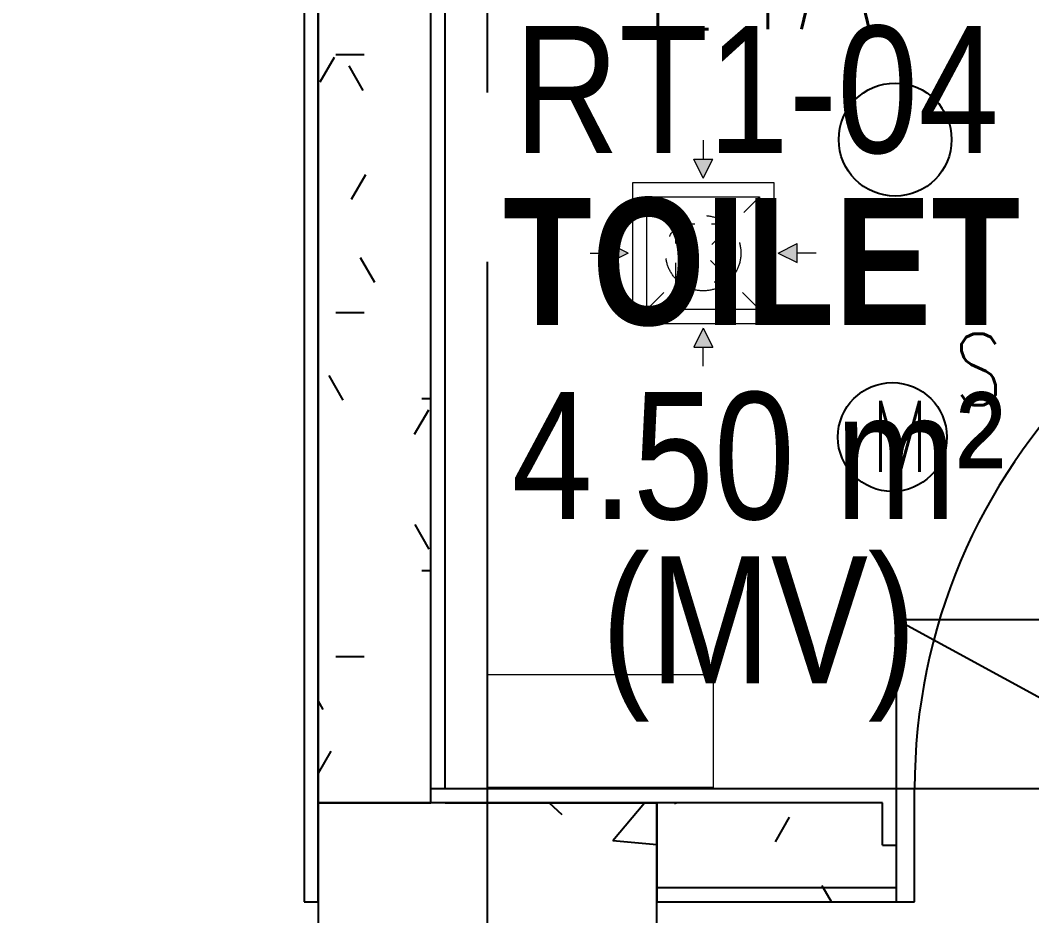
# Model space of a CAD drawing. Header units: millimetres. Extents: x -92759 to 184353, y -15225 to 86714.
# Drawn here: x -71561 to -69768, y 37641 to 39228 of the extents above; entities that cross this region are included whole.
import ezdxf

# ---------------------------------------------------------------- set-up
doc = ezdxf.new("R2010")
doc.units = ezdxf.units.MM
for name, pattern in [('Aligning Line', [3.2004, 1.6002, -1.6002]), ('HIDDEN', [0.375, 0.25, -0.125]), ('IDA - Grid Line', [2100, 1200, -300, 300, -300])]:
    doc.linetypes.add(name, pattern=pattern)
for name, color, linetype in [('0-1', 9, 'Continuous'), ('A-_DOOR----_E', 8, 'Continuous'), ('A-_ROOMNAME_A', 8, 'Continuous'), ('A-_WALL----_E', 8, 'Continuous'), ('A-_WALL----_H-1', 9, 'Continuous'), ('A-_WALLPRTN_E', 8, 'Continuous'), ('E-_LITG _ CKT -DB', 1, 'HIDDEN'), ('E-legend', 1, 'Continuous'), ('M-ACMV_FCU', 5, 'Continuous'), ('S-_COLN----_E', 8, 'Continuous')]:
    doc.layers.add(name, color=color, linetype=linetype)
doc.layers.add('M-ACMV_Control Panel', color=7, linetype='Continuous', lineweight=25)
doc.layers.add('M-ACMV_CP_ HL', color=7, linetype='Continuous', lineweight=20)
doc.layers.add('M-ACMV_EAG', color=7, linetype='Continuous', lineweight=25, true_color=0x999900)
doc.layers.add('S-_ANOTGRID_E-1', color=9, linetype='IDA - Grid Line', true_color=0x808080)
doc.styles.add('Arial Narrow_2', font='ARIALN.TTF', dxfattribs={"height": 225})
doc.styles.add('Arial Narrow_B_1', font='ARIALNB.TTF', dxfattribs={"height": 300})
doc.styles.add('Simplex', font='simplex_.ttf', dxfattribs={"width": 0.7, "height": 450})
doc.styles.add('T3', font='simplex.shx', dxfattribs={"width": 0.7, "height": 300})
pattern_1 = [(0, (-11870.95, 40538.29), (609.6, 152.4), [50.292, -406.908, 50.292, -406.908, -2438.4]), (0, (-11870.95, 40538.29), (609.6, 152.4), [-914.4, 50.292, -864.108, 50.292, -406.908, -1066.8]), (0, (-11870.95, 40538.29), (609.6, 152.4), [-2286, 50.292, -254.508, 50.292, -711.708]), (120, (-11642.35, 40614.49), (-436.7823, 451.7291), [50.292, -406.908, 50.292, -406.908, -2438.4]), (120, (-11642.35, 40614.49), (-436.7823, 451.7291), [-914.4, 50.292, -864.108, 50.292, -406.908, -1066.8]), (120, (-11642.35, 40614.49), (-436.7823, 451.7291), [-2286, 50.292, -254.508, 50.292, -711.708]), (240, (-11566.15, 40919.29), (-172.8177, -604.1291), [50.292, -406.908, 50.292, -406.908, -2438.4]), (240, (-11566.15, 40919.29), (-172.8177, -604.1291), [-914.4, 50.292, -864.108, 50.292, -406.908, -1066.8]), (240, (-11566.15, 40919.29), (-172.8177, -604.1291), [-2286, 50.292, -254.508, 50.292, -711.708])]

# ---------------------------------------------------------------- blocks, each defined once
blk = doc.blocks.new('IDA - F - Single - Swing - FL - Bottom - 1100L X 2200H -TD-06-10179038-BLK8_RHH_1ST STOREY PLAN')
at = {"layer": 'A-_DOOR----_E'}
for p, q in [((518, 1136), (473, 1136)), ((473, 1136), (473, 100)), ((518, 100), (518, 1136)), ((473, 893), (518, 893)), ((495.5, 893), (495.5, 343)), ((473, 343), (518, 343)), ((-518, 100), (-550, 100)), ((-518, -100), (-518, 100)), ((473, 100), (518, 100)), ((550, 100), (518, 100)), ((518, 100), (518, -100)), ((-550, -100), (-518, -100)), ((518, -100), (550, -100))]:
    blk.add_line(p, q, dxfattribs=at)
blk.add_arc((518, 100), 1036, 90, 180, dxfattribs=at)
blk.add_arc((518, 100), 1036, 90, 180, dxfattribs=at)
blk = doc.blocks.new('255')
for p, q in [((16995.8, -25738.3), (16696, -26288.3)), ((16696, -26288.3), (16995.8, -26845.3))]:
    blk.add_line(p, q)
blk.add_lwpolyline([(16696, -25738.3), (16995.8, -25738.3), (16995.8, -26845.3), (16696, -26845.3)], close=True)
blk = doc.blocks.new('A$Cb2bf8f38')
at = {"layer": 'A-_WALL----_H-1'}
h = blk.add_hatch(dxfattribs=at)
h.set_pattern_fill('FP_1', color=256, style=0, pattern_type=2)
h.set_pattern_definition(pattern_1)
h.paths.add_polyline_path([(-27900, 5300), (-27900, 7600), (-28100, 7600), (-28100, 5300)])
h = blk.add_hatch(dxfattribs=at)
h.set_pattern_fill('FP_1', color=256, style=0, pattern_type=2)
h.set_pattern_definition(pattern_1)
h.paths.add_polyline_path([(-25975, 5150), (-25850, 5150), (-25850, 5300), (-25950, 5300), (-25950, 5225), (-25975, 5225)])
h.paths.add_polyline_path([(-27075, 5150), (-27075, 5225), (-27100, 5225), (-27100, 5300), (-27500, 5300), (-27500, 5150)])
h = blk.add_hatch(dxfattribs=at)
h.set_pattern_fill('FP_1', color=256, style=0, pattern_type=2)
h.set_pattern_definition(pattern_1)
h.paths.add_polyline_path([(-25875, 5125), (-25700, 5125), (-25700, 5150), (-25975, 5150), (-25975, 5125)])
h.paths.add_polyline_path([(-27500, 5125), (-27075, 5125), (-27075, 5150), (-27500, 5150)])
at = {"layer": 'S-_COLN----_E'}
h = blk.add_hatch(dxfattribs=at)
h.set_pattern_fill('FP_4', color=256, style=0, pattern_type=2)
h.set_pattern_definition([(50, (-11870.95, 40538.3), (1093.104, -95.634), [114.3, -1257.3]), (355, (-11871, 40538.3), (-211.457, 1146.34), [91.44, -1005.84]), (100.451, (-11779.9, 40530.3), (881.656, 1050.7), [97.14, -1068.54]), (46.184, (-11871, 40843.1), (1626.475, -252.257), [171.45, -1885.95]), (96.636, (-11735.4, 40822), (1424.416, 1484.565), [145.71, -1602.81]), (351.184, (-11871, 40843.1), (1424.43, 1484.55), [137.16, -1508.76]), (21, (-11718.55, 40766.9), (909.686, -613.591), [114.3, -1257.3]), (326, (-11718.6, 40766.9), (370.812, 1105.13), [91.44, -1005.84]), (71.451, (-11642.7, 40715.8), (1280.503, 491.528), [97.14, -1068.54]), (37.5, (-11870.95, 40538.3), (18.5313, 507.3303), [50.292, -943.356, 50.292, -970.788, -1009.65]), (37.5, (-11870.95, 40538.3), (18.5313, 507.3303), [-2014.728, 50.292, -959.358]), (7.5, (-11870.95, 40538.3), (400.918, 601.0836), [50.292, -531.876, 50.292, -920.496, -384.81]), (7.5, (-11870.95, 40538.3), (400.918, 601.0836), [-1552.956, 50.292, -334.518]), (327.5, (-12210.8, 40538.3), (813.545, -34.3737), [50.292, -330.708, 50.292, -1138.428, -1577.34]), (327.5, (-12210.8, 40538.3), (813.545, -34.3737), [-1569.72, 50.292, -1527.048]), (317.5, (-12363.2, 40538.3), (888.775, 152.56), [50.292, -445.008, 50.292, -739.14, -1120.14]), (317.5, (-12363.2, 40538.3), (888.775, 152.56), [-1284.732, 50.292, -1069.848])])
h.paths.add_polyline_path([(-27500, 4700), (-27500, 5300), (-28100, 5300), (-28100, 4700)])
blk.add_lwpolyline([(-2385, -9825), (-2385, -5100), (7400, -5125), (7400, 46800), (-18575, 46800), (-18575, 38037.5), (-30600, 38100), (-30625, 26375), (-28100, 26375), (-28100, -2400), (-10500, -2425), (-10500, -9800), (-2385, -9825)], close=True)
at = {"layer": 'A-_WALL----_E'}
for p, q in [((-28125, 7900), (-28125, 5125)), ((-27900, 5300), (-27900, 7900)), ((-28100, 5125), (-28100, 7875)), ((-27875, 5325), (-27875, 7575)), ((-27875, 5325), (-27900, 5325)), ((-28100, 5300), (-27900, 5300)), ((-27100, 5300), (-27500, 5300)), ((-27100, 5225), (-27100, 5300)), ((-27100, 5225), (-27075, 5225)), ((-27500, 5150), (-27075, 5150)), ((-28125, 5125), (-28100, 5125))]:
    blk.add_line(p, q, dxfattribs=at)
at = {"layer": 'A-_WALLPRTN_E'}
for p, q in [((-27075, 5325), (-27875, 5325)), ((-27075, 5125), (-27075, 5325)), ((-27875, 5300), (-27500, 5300)), ((-27500, 5300), (-27500, 5125)), ((-27500, 5125), (-27075, 5125))]:
    blk.add_line(p, q, dxfattribs=at)
at = {"layer": 'S-_ANOTGRID_E-1'}
blk.add_line((-27800, -20141.4), (-27800, 53272.8), dxfattribs=at)
at = {"layer": 'S-_COLN----_E'}
for p, q in [((-27900, 5300), (-28100, 5300)), ((-28100, 5300), (-28100, 5125)), ((-27875, 5300), (-27900, 5300)), ((-27500, 5300), (-27875, 5300)), ((-27500, 5150), (-27500, 5300)), ((-27500, 5125), (-27500, 5150)), ((-28100, 5125), (-28100, 4700)), ((-27500, 4700), (-27500, 5125))]:
    blk.add_line(p, q, dxfattribs=at)
at = {"rotation": 89.99999999999997}
blk.add_blockref('255', (-52813.3, -11371), dxfattribs=at)
at = {"layer": 'A-_DOOR----_E'}
blk.add_blockref('IDA - F - Single - Swing - FL - Bottom - 1100L X 2200H -TD-06-10179038-BLK8_RHH_1ST STOREY PLAN', (-26525, 5225), dxfattribs=at)
at = {"layer": 'A-_ROOMNAME_A', "char_height": 225, "attachment_point": 1}
for s, insert, width, style in [('RT1-04', (-27752.6, 6676.5), 1070.253, 'Arial Narrow_2'), ('TOILET', (-27772.1, 6371.7), 1118.354, 'Arial Narrow_B_1'), ('4.50 m²', (-27757.1, 6027.7), 1082.278, 'Arial Narrow_2'), ('(MV)', (-27598.1, 5736.6), 697.468, 'Arial Narrow_2')]:
    blk.add_mtext(s, dxfattribs=dict(at, insert=insert, width=width, style=style))
blk = doc.blocks.new('A$Cccd3aec5')
at = {"layer": 'E-legend', "lineweight": 25}
blk.add_circle((791.8, 170.3), 100, dxfattribs=at)
at = {"layer": 'E-legend', "lineweight": 25, "style": 'Simplex', "width": 0.7}
blk.add_text('L4A', height=250, dxfattribs=at).set_placement((341, 366))
blk = doc.blocks.new('Motion Sensor (S)')
at = {"layer": 'E-legend', "lineweight": 25}
blk.add_circle((-440375.5, 366574.2), 160.8, dxfattribs=at)
at = {"layer": 'E-legend', "lineweight": 13, "style": 'T3', "width": 0.8}
blk.add_text('S', height=210.1, dxfattribs=at).set_placement((-440193, 366668.7))
at = {"layer": 'E-legend', "lineweight": 25, "style": 'T3', "width": 0.8}
blk.add_text('M', height=210.1, dxfattribs=at).set_placement((-440439, 366471.4))
blk = doc.blocks.new('EL_B8_L1_R4')
at = {"color": 0, "linetype": 'ByBlock', "lineweight": 0, "xscale": 0.6, "yscale": 0.6, "zscale": 0.6}
blk.add_blockref('Motion Sensor (S)', (247935.7, -254554.8), dxfattribs=at)
at = {"layer": 'E-_LITG _ CKT -DB', "ltscale": 0.5}
blk.add_blockref('A$Cccd3aec5', (-17076.4, -34253.6), dxfattribs=at)
blk = doc.blocks.new('A$Cfd5c790e')
at = {"layer": 'M-ACMV_EAG', "lineweight": 5}
h = blk.add_hatch(color=256, dxfattribs=at)
h.dxf.hatch_style = 1
h.paths.add_polyline_path([(16.8, 166.6), (-16.8, 166.6), (0, 133)])
h = blk.add_hatch(color=256, dxfattribs=at)
h.dxf.hatch_style = 1
h.paths.add_polyline_path([(-166.6, 16.8), (-166.6, -16.8), (-133, 0)])
h = blk.add_hatch(color=256, dxfattribs=at)
h.dxf.hatch_style = 1
h.paths.add_polyline_path([(133, 0), (166.6, -16.8), (166.6, 16.8)])
h = blk.add_hatch(color=256, dxfattribs=at)
h.dxf.hatch_style = 1
h.paths.add_polyline_path([(0, -133), (-16.8, -166.6), (16.8, -166.6)])
for p, q in [((0, 200.2), (0, 166.6)), ((-16.8, 166.6), (16.8, 166.6)), ((0, 133), (-16.8, 166.6)), ((-16.8, 166.6), (16.8, 166.6)), ((0, 133), (16.8, 166.6)), ((-200.2, 0), (-166.6, 0)), ((-166.6, -16.8), (-166.6, 16.8)), ((-133, 0), (-166.6, 16.8)), ((-166.6, -16.8), (-166.6, 16.8)), ((-133, 0), (-166.6, -16.8)), ((133, 0), (166.6, 16.8)), ((133, 0), (166.6, -16.8)), ((166.6, -16.8), (166.6, 16.8)), ((166.6, -16.8), (166.6, 16.8)), ((200.2, 0), (166.6, 0)), ((0, -133), (-16.8, -166.6)), ((0, -133), (16.8, -166.6)), ((-16.8, -166.6), (16.8, -166.6)), ((-16.8, -166.6), (16.8, -166.6)), ((0, -200.2), (0, -166.6))]:
    blk.add_line(p, q, dxfattribs=at)
at = {"layer": 'M-ACMV_EAG', "linetype": 'Aligning Line', "lineweight": 5, "ltscale": 25}
for p, q in [((-100, 100), (100, -100)), ((100, 100), (-100, -100))]:
    blk.add_line(p, q, dxfattribs=at)
at = {"layer": 'M-ACMV_EAG', "lineweight": 5}
for points in [[(-125, 125), (125, 125), (125, -125), (-125, -125)], [(-100, 100), (100, 100), (100, -100), (-100, -100)]]:
    blk.add_lwpolyline(points, close=True, dxfattribs=at)
for points in [[(-14.9, 51.2), (-49.1, 51.2), (-49.1, 17.1)], [(49.1, 12.8), (49.1, 51.2), (14.9, 51.2)], [(-49.1, -17.1), (-49.1, -51.2), (-14.9, -51.2)], [(49.1, -17.1), (49.1, -51.2), (19.2, -51.2)]]:
    blk.add_lwpolyline(points, dxfattribs=at)
at = {"layer": 'M-ACMV_EAG', "linetype": 'Aligning Line', "lineweight": 5, "ltscale": 25}
blk.add_circle((0, 0), 66.7, dxfattribs=at)
blk = doc.blocks.new('A$Ce886c8c0')
at = {"layer": 'M-ACMV_Control Panel', "lineweight": 5}
blk.add_lwpolyline([(200, -200), (200, 200), (0, 200), (0, -200)], close=True, dxfattribs=at)
blk.add_solid([(0, -200), (200, -200), (200, 200), (0, -200)], dxfattribs=at)
blk = doc.blocks.new('ACMV_B8L1_R9')
at = {"layer": 'M-ACMV_CP_ HL', "lineweight": 5, "xscale": -1.000000000000008, "rotation": 90}
blk.add_blockref('A$Ce886c8c0', (219270, -71885.9), dxfattribs=at)
at = {"layer": 'M-ACMV_EAG', "lineweight": 5}
blk.add_blockref('A$Cfd5c790e', (219452.4, -71139.5), dxfattribs=at)

msp = doc.modelspace()

# ---------------------------------------------------------------- block references
at = {"layer": '0-1'}
msp.add_blockref('A$Cb2bf8f38', (-42933, 32541.2), dxfattribs=at)

# ---------------------------------------------------------------- next in the draw order: block references
at = {"color": 0}
msp.add_blockref('EL_B8_L1_R4', (-53725.9, 73099.6), dxfattribs=at)

# ---------------------------------------------------------------- next in the draw order: block references
at = {"layer": 'M-ACMV_FCU', "color": 5}
msp.add_blockref('ACMV_B8L1_R9', (-289803, 109954.6), dxfattribs=at)

doc.saveas('drawing.dxf')
